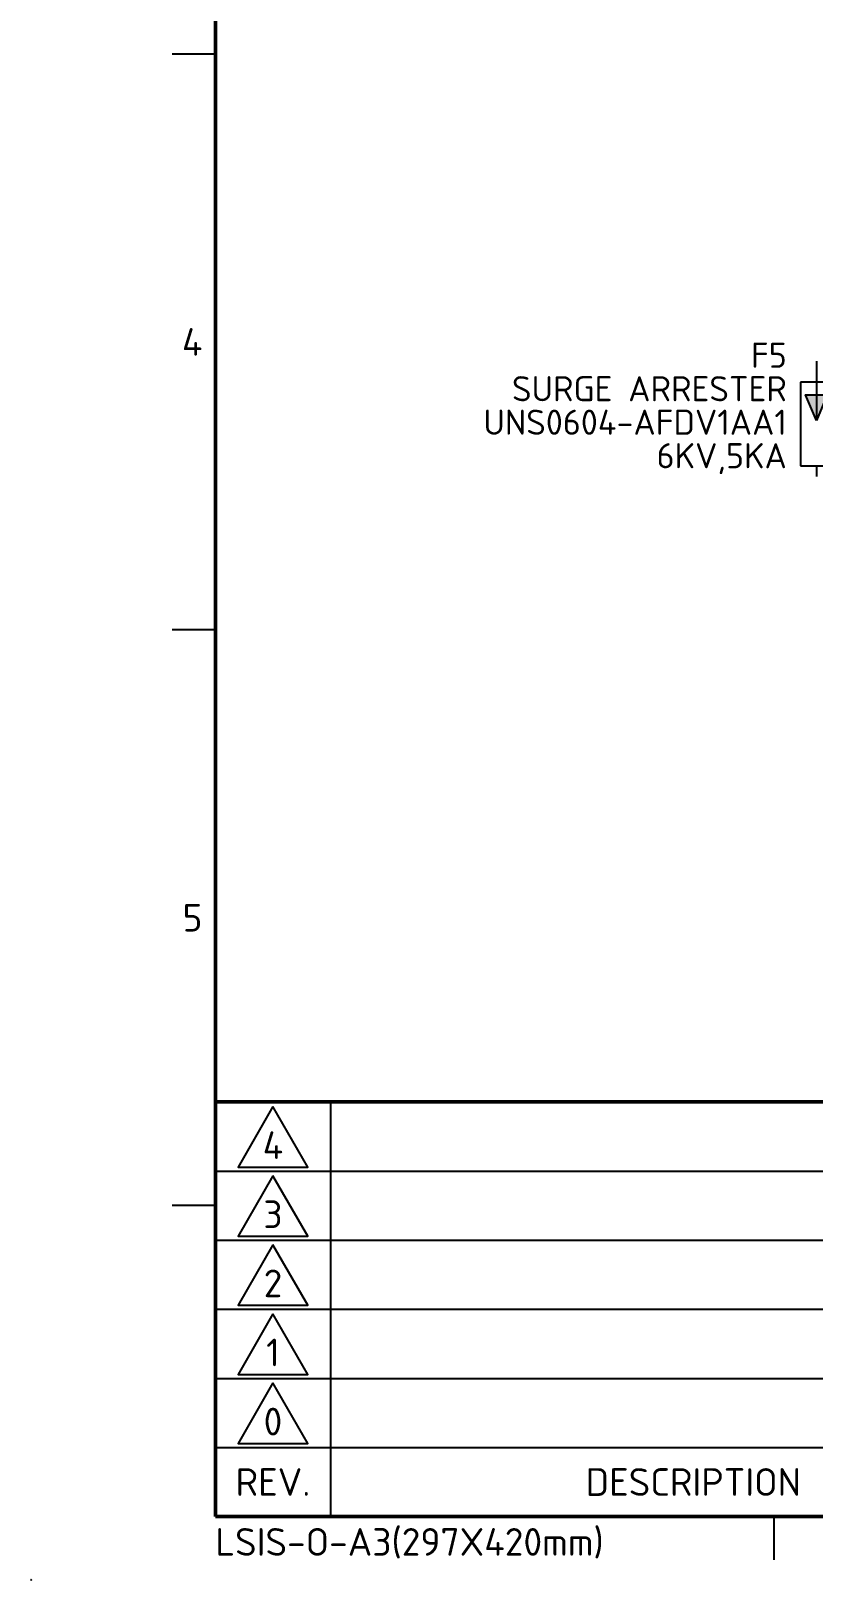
# Model space of a CAD drawing. Header units: millimetres. Extents: x 0 to 612, y 1 to 337.
# Drawn here: x 0 to 74.7, y 1.1 to 149.1 of the extents above; entities that cross this region are included whole.
import ezdxf
from ezdxf.enums import TextEntityAlignment as Align

# ---------------------------------------------------------------- set-up
doc = ezdxf.new("R2010")
doc.units = ezdxf.units.MM
for name, color, linetype in [('MISC', 7, 'Continuous'), ('Sheet Line', 3, 'Continuous'), ('Sheet Text', 2, 'Continuous'), ('SYMS', 7, 'Continuous'), ('TAGS', 7, 'Continuous')]:
    doc.layers.add(name, color=color, linetype=linetype)
doc.layers.add('Sheet Out Line', color=2, linetype='Continuous', lineweight=50)
doc.styles.add('WD', font='ISOCP2.shx')
doc.styles.add('WD_IEC', font='ISOCP2.shx', dxfattribs={"width": 1.1, "height": 2.4, "bigfont": 'whgtxt.shx'})

# ---------------------------------------------------------------- blocks, each defined once
blk = doc.blocks.new('VE11_SA1')
h = blk.add_hatch(color=7)
h.set_gradient(color1=(255, 255, 255), one_color=1, tint=1)
h.paths.add_polyline_path([(0, -5.67), (-1.04, -3.2), (1.04, -3.2)])
for p, q in [((0, 0), (0, -5.67)), ((1.5, -2), (-1.5, -2)), ((-1.5, -2), (-1.5, -10)), ((1.5, -10), (1.5, -2)), ((-1.5, -10), (1.5, -10)), ((0, -10), (0, -11))]:
    blk.add_line(p, q)
blk.add_lwpolyline([(0, -5.67), (-1.04, -3.2), (1.04, -3.2)], close=True)
at = {"style": 'WD_IEC', "width": 1.1}
for tag, p in [('TAG1', (-2.82, 0.58)), ('RATING12', (-2.82, -2.62)), ('RATING11', (-2.82, -5.82)), ('RATING1', (-2.82, -9.02))]:
    blk.add_attdef(tag, text='', height=2.4, dxfattribs=at).set_placement(p, align=Align.MIDDLE_RIGHT)
at = {"flags": 1}
for tag, p, height, style in [('X2TERM01', (0, 0), 0.08, 'WD'), ('INST', (2.18, -5.15), 1, 'WD_IEC'), ('LOC', (2.18, -6.72), 1, 'WD_IEC'), ('FAMILY', (2.13, -8.37), 1, 'WD_IEC'), ('CAT', (2.13, -9.87), 1, 'WD_IEC'), ('MFG', (2.18, -11.16), 1, 'WD_IEC'), ('X8TERM02', (0, -11), 0.08, 'WD'), ('ASSYCODE', (2.18, -12.53), 1, 'WD_IEC')]:
    blk.add_attdef(tag, p, '', height=height, dxfattribs=dict(at, style=style))
blk = doc.blocks.new('LSSA3')
blk.add_circle((0, 1), 0.01)
at = {"layer": 'Sheet Line'}
for p, q in [((16, 133.5), (12.25, 133.5)), ((16, 83.5), (12.25, 83.5)), ((26, 42.5), (26, 6.5)), ((16, 36.5), (164, 36.5)), ((16, 33.5), (12.25, 33.5)), ((16, 30.5), (164, 30.5)), ((16, 24.5), (164, 24.5)), ((16, 18.5), (164, 18.5)), ((16, 12.5), (164, 12.5)), ((64.5, 6.5), (64.5, 2.75))]:
    blk.add_line(p, q, dxfattribs=at)
for points in [[(21, 42.1), (17.97, 36.85), (24.03, 36.85)], [(21, 36.1), (17.97, 30.85), (24.03, 30.85)], [(21, 30.1), (17.97, 24.85), (24.03, 24.85)], [(21, 24.1), (17.97, 18.85), (24.03, 18.85)], [(21, 18.1), (17.97, 12.85), (24.03, 12.85)]]:
    blk.add_lwpolyline(points, close=True, dxfattribs=at)
at = {"layer": 'Sheet Out Line'}
blk.add_line((16, 42.5), (404, 42.5), dxfattribs=at)
blk.add_lwpolyline([(16, 6.5), (404, 6.5), (404, 283.5), (16, 283.5)], close=True, dxfattribs=at)
at = {"style": 'WD_IEC', "width": 1.1}
for tag, height, p in [('DESC4', 2.4, (57.5, 39.5)), ('CUSTOMERS31', 3.8, (219, 38)), ('TITLE1', 3.6, (333, 37.5)), ('CUSTOMERS21', 3.8, (219, 35.25)), ('DESC3', 2.4, (57.5, 33.5)), ('CUSTOMERS32', 3.8, (219, 32.5)), ('TITLE2', 3.6, (333, 32.5)), ('CUSTOMERS22', 3.8, (219, 29.75)), ('RN', 3.5, (398, 28.75)), ('DESC2', 2.4, (57.5, 27.5)), ('CUSTOMERS33', 3.8, (219, 27)), ('TITLE3', 3.6, (333, 27.5)), ('DESC1', 2.4, (57.5, 21.5)), ('WORKNO', 3.5, (365.5, 18.5)), ('FILE', 2.4, (314, 18.5)), ('DESC0', 2.4, (57.5, 15.5)), ('SHN', 2.4, (395, 12)), ('TSH', 2.4, (401, 9))]:
    blk.add_attdef(tag, text='', height=height, dxfattribs=at).set_placement(p, align=Align.MIDDLE_CENTER)
at = {"style": 'WD_IEC'}
for tag, p in [('DATE4', (96.5, 39.5)), ('DRWN4', (111.5, 39.5)), ('DSGN4', (126.5, 39.5)), ('CHKD4', (141.5, 39.5)), ('APPD4', (156.5, 39.5)), ('DATE3', (96.5, 33.5)), ('DRWN3', (111.5, 33.5)), ('DSGN3', (126.5, 33.5)), ('CHKD3', (141.5, 33.5)), ('APPD3', (156.5, 33.5)), ('DATE2', (96.5, 27.5)), ('DRWN2', (111.5, 27.5)), ('DSGN2', (126.5, 27.5)), ('CHKD2', (141.5, 27.5)), ('APPD2', (156.5, 27.5)), ('DATE1', (96.5, 21.5)), ('DRWN1', (111.5, 21.5)), ('DSGN1', (126.5, 21.5)), ('CHKD1', (141.5, 21.5)), ('APPD1', (156.5, 21.5)), ('DATE0', (96.5, 15.5)), ('DRWN0', (111.5, 15.5)), ('DSGN0', (126.5, 15.5)), ('CHKD0', (141.5, 15.5)), ('APPD0', (156.5, 15.5))]:
    blk.add_attdef(tag, text='', height=2.4, dxfattribs=at).set_placement(p, align=Align.MIDDLE_CENTER)
at = {"style": 'WD_IEC', "width": 1.1}
for tag, p in [('DWG1ST', (345, 10.5)), ('DWGNO', (373.49, 10.5))]:
    blk.add_attdef(tag, text='', height=3.5, dxfattribs=at).set_placement(p, align=Align.MIDDLE_LEFT)
at = {"style": 'WD_IEC', "width": 1.1, "flags": 9}
blk.add_attdef('WD_TB', (0, 0), '', height=2.4, dxfattribs=at)
at = {"layer": 'Sheet Text', "style": 'WD_IEC', "width": 1.1}
for s, p in [('4', (14.88, 108.5)), ('5', (14.88, 58.5))]:
    blk.add_text(s, height=2.4, dxfattribs=at).set_placement(p, align=Align.MIDDLE_RIGHT)
for s, p in [('4', (21, 38.75)), ('3', (21, 32.75)), ('2', (21, 26.75)), ('1', (21, 20.75)), ('0', (21, 14.75)), ('REV.', (21, 9.5)), ('DESCRIPTION', (57.5, 9.5))]:
    blk.add_text(s, height=2.4, dxfattribs=at).set_placement(p, align=Align.MIDDLE_CENTER)
blk.add_text('LSIS-O-A3(297X420mm)', height=2.4, dxfattribs=at).set_placement((16, 5.5), align=Align.TOP_LEFT)

msp = doc.modelspace()

# ---------------------------------------------------------------- block references
at = {"layer": 'SYMS', "xscale": 1.1, "yscale": 1.1, "zscale": 1.1}
msp.add_blockref('LSSA3', (0, 0), dxfattribs=at)
at = {"layer": 'SYMS', "linetype": 'Continuous'}
ref = msp.add_blockref('VE11_SA1', (75, 117.5), dxfattribs=at)
ref.add_attrib('RATING1', '6KV,5KA', dxfattribs={"layer": 'MISC', "height": 2.4, "style": 'WD_IEC', "width": 1.1}).set_placement((72.18, 108.48), align=Align.MIDDLE_RIGHT)
ref.add_attrib('RATING11', 'UNS0604-AFDV1AA1', dxfattribs={"layer": 'MISC', "height": 2.4, "style": 'WD_IEC', "width": 1.1}).set_placement((72.18, 111.68), align=Align.MIDDLE_RIGHT)
ref.add_attrib('RATING12', 'SURGE ARRESTER', dxfattribs={"layer": 'MISC', "height": 2.4, "style": 'WD_IEC', "width": 1.1}).set_placement((72.18, 114.88), align=Align.MIDDLE_RIGHT)
ref.add_attrib('TAG1', 'F5', dxfattribs={"layer": 'TAGS', "height": 2.4, "style": 'WD_IEC', "width": 1.1}).set_placement((72.18, 118.08), align=Align.MIDDLE_RIGHT)

doc.saveas('drawing.dxf')
